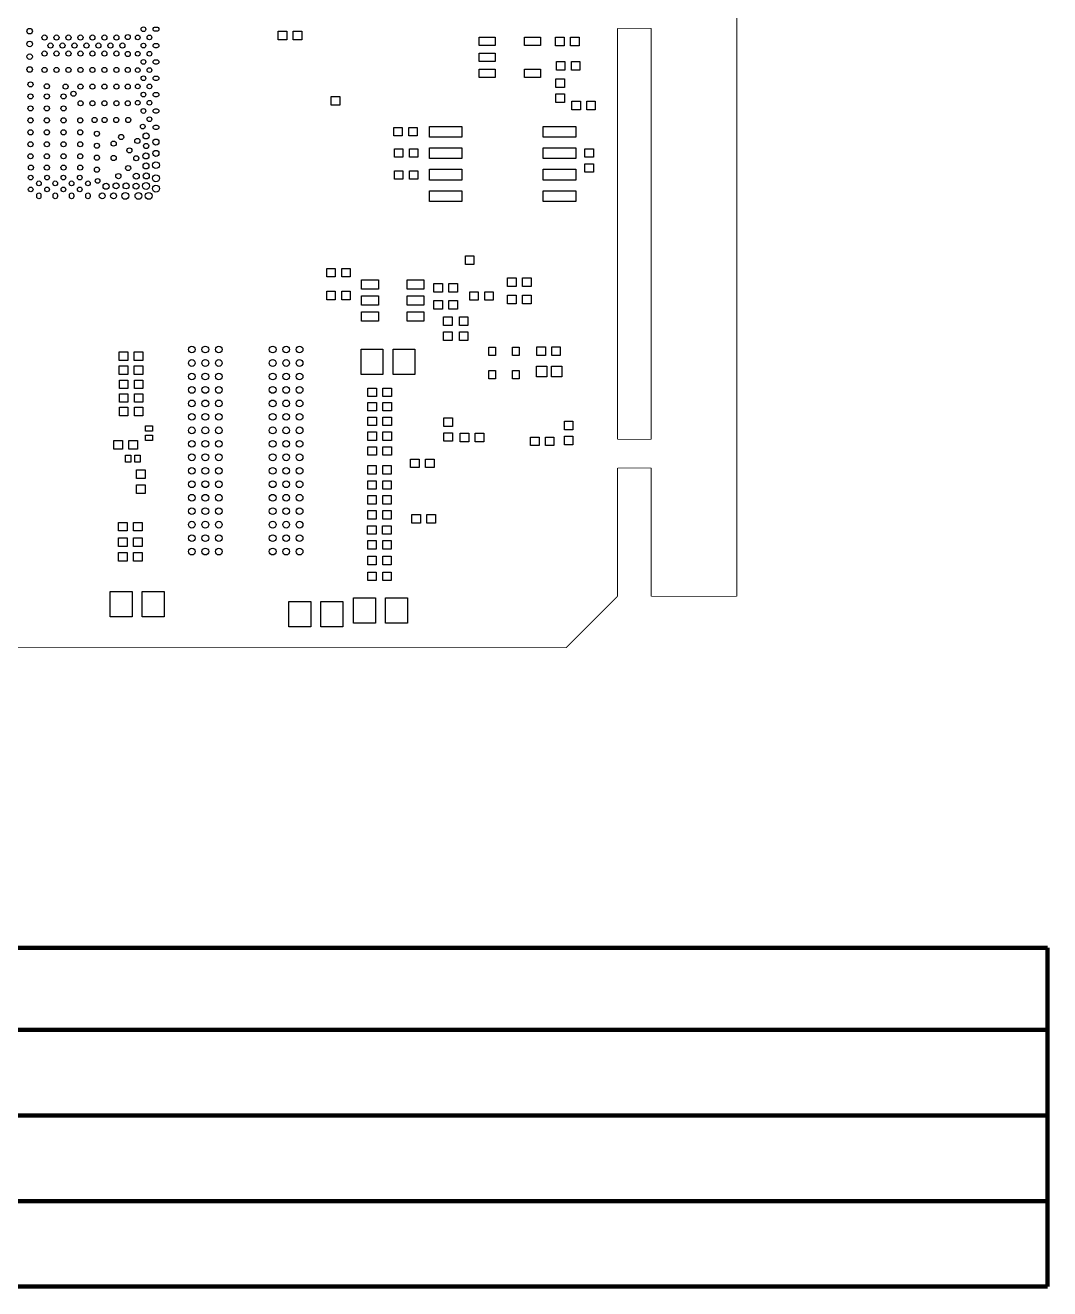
# Model space of a CAD drawing. Extents: x -29 to 115, y -38 to 102.
# Drawn here: x 53.7 to 114.6, y -38.1 to 37 of the extents above; entities that cross this region are included whole.
import ezdxf

# ---------------------------------------------------------------- set-up
doc = ezdxf.new("R2010")
doc.units = 0
for name, color, linetype in [('BG_OUTLINE', 254, 'CONTINUOUS'), ('DF_FILM_LABEL_OUTLINE', 85, 'CONTINUOUS'), ('PIN_PASTEMASK_TOP', 85, 'CONTINUOUS')]:
    doc.layers.add(name, color=color, linetype=linetype)

msp = doc.modelspace()

# ---------------------------------------------------------------- linework, layer by layer
at = {"layer": 'BG_OUTLINE', "const_width": 0.0508}
for points in [[(95.979996, 3.048), (95.979996, 98.552)], [(88.9, 12.3698), (88.9, 36.7792)], [(88.9, 36.7792), (90.899996, 36.7792)], [(90.899996, 12.3698), (90.899996, 36.7792)], [(88.9, 12.3698), (90.899996, 12.3698)], [(88.9, 10.668), (90.899996, 10.668)], [(88.9, 3.048), (88.9, 10.668)], [(90.899996, 3.048), (90.899996, 10.668)], [(88.9, 3.048), (85.852, 0)], [(90.899996, 3.048), (95.979996, 3.048)], [(3.048, 0), (85.852, 0)], [(3.048, -0.000406), (85.851187, -0.000406)]]:
    msp.add_lwpolyline(points, dxfattribs=at)
at = {"layer": 'DF_FILM_LABEL_OUTLINE', "const_width": 0.254}
for points in [[(-29.197605, -17.828463), (114.439395, -17.828463)], [(114.439395, -17.819319), (114.439395, -37.945263)], [(-29.197605, -22.705263), (114.426695, -22.705263)], [(-29.197605, -27.785263), (114.401295, -27.785263)], [(-29.197605, -32.865263), (114.439395, -32.865263)], [(114.439395, -32.865263), (114.439395, -32.827163)], [(114.439395, -37.945263), (-29.197605, -37.945263)]]:
    msp.add_lwpolyline(points, dxfattribs=at)
at = {"layer": 'PIN_PASTEMASK_TOP'}
for points in [[(61.443743, 36.854079), (61.532643, 36.854079, -1), (61.532643, 36.600079), (61.443743, 36.600079, -1)], [(61.443743, 35.882301), (61.532643, 35.882301, -1), (61.532643, 35.628301), (61.443743, 35.628301, -1)], [(61.443743, 34.910497), (61.532643, 34.910497, -1), (61.532643, 34.656497), (61.443743, 34.656497, -1)], [(61.443743, 33.938693), (61.532643, 33.938693, -1), (61.532643, 33.684693), (61.443743, 33.684693, -1)], [(61.443743, 32.966889), (61.532643, 32.966889, -1), (61.532643, 32.712889), (61.443743, 32.712889, -1)], [(61.443743, 31.995085), (61.532643, 31.995085, -1), (61.532643, 31.741085), (61.443743, 31.741085, -1)], [(61.443743, 31.023281), (61.532643, 31.023281, -1), (61.532643, 30.769281), (61.443743, 30.769281, -1)], [(54.40619, 26.784046), (54.40619, 26.872946, -1), (54.66019, 26.872946), (54.66019, 26.784046, -1)], [(55.377994, 26.784046), (55.377994, 26.872946, -1), (55.631994, 26.872946), (55.631994, 26.784046, -1)], [(56.349798, 26.784046), (56.349798, 26.872946, -1), (56.603798, 26.872946), (56.603798, 26.784046, -1)], [(57.321602, 26.784046), (57.321602, 26.872946, -1), (57.575602, 26.872946), (57.575602, 26.784046, -1)]]:
    msp.add_lwpolyline(points, format="xyb", close=True, dxfattribs=at)
for points in [[(69.253405, 36.092282), (68.745405, 36.092282), (68.745405, 36.600282), (69.253405, 36.600282)], [(70.142405, 36.092282), (69.634405, 36.092282), (69.634405, 36.600282), (70.142405, 36.600282)], [(80.673118, 35.748722), (80.673118, 36.248721), (81.623129, 36.248721), (81.623129, 35.748722)], [(83.373138, 35.748722), (83.373138, 36.248721), (84.323149, 36.248721), (84.323149, 35.748722)], [(85.732925, 35.745115), (85.224925, 35.745115), (85.224925, 36.253115), (85.732925, 36.253115)], [(86.621925, 35.745115), (86.113925, 35.745115), (86.113925, 36.253115), (86.621925, 36.253115)], [(80.673118, 34.798711), (80.673118, 35.29871), (81.623129, 35.29871), (81.623129, 34.798711)], [(85.775622, 34.297315), (85.267622, 34.297315), (85.267622, 34.805315), (85.775622, 34.805315)], [(86.664622, 34.297315), (86.156622, 34.297315), (86.156622, 34.805315), (86.664622, 34.805315)], [(80.673118, 33.8487), (80.673118, 34.348699), (81.623129, 34.348699), (81.623129, 33.8487)], [(83.373138, 33.8487), (83.373138, 34.348699), (84.323149, 34.348699), (84.323149, 33.8487)], [(85.235898, 33.260487), (85.235898, 33.768487), (85.743898, 33.768487), (85.743898, 33.260487)], [(71.901202, 32.216141), (71.901202, 32.724141), (72.409202, 32.724141), (72.409202, 32.216141)], [(85.235898, 32.371487), (85.235898, 32.879487), (85.743898, 32.879487), (85.743898, 32.371487)], [(86.182606, 32.445554), (86.690606, 32.445554), (86.690606, 31.937554), (86.182606, 31.937554)], [(87.071606, 32.445554), (87.579606, 32.445554), (87.579606, 31.937554), (87.071606, 31.937554)], [(75.607367, 30.893817), (76.115367, 30.893817), (76.115367, 30.385817), (75.607367, 30.385817)], [(76.496367, 30.893817), (77.004367, 30.893817), (77.004367, 30.385817), (76.496367, 30.385817)], [(77.731417, 30.308702), (77.731417, 30.943702), (79.661817, 30.943702), (79.661817, 30.308702)], [(84.487817, 30.308702), (84.487817, 30.943702), (86.418217, 30.943702), (86.418217, 30.308702)], [(76.154483, 29.119779), (75.646483, 29.119779), (75.646483, 29.627779), (76.154483, 29.627779)], [(77.043483, 29.119779), (76.535483, 29.119779), (76.535483, 29.627779), (77.043483, 29.627779)], [(77.731417, 29.038702), (77.731417, 29.673702), (79.661817, 29.673702), (79.661817, 29.038702)], [(84.487817, 29.038702), (84.487817, 29.673702), (86.418217, 29.673702), (86.418217, 29.038702)], [(86.963199, 29.12049), (86.963199, 29.62849), (87.471199, 29.62849), (87.471199, 29.12049)], [(86.963199, 28.23149), (86.963199, 28.73949), (87.471199, 28.73949), (87.471199, 28.23149)], [(76.154382, 27.814626), (75.646382, 27.814626), (75.646382, 28.322626), (76.154382, 28.322626)], [(77.043382, 27.814626), (76.535382, 27.814626), (76.535382, 28.322626), (77.043382, 28.322626)], [(77.731417, 27.768702), (77.731417, 28.403702), (79.661817, 28.403702), (79.661817, 27.768702)], [(84.487817, 27.768702), (84.487817, 28.403702), (86.418217, 28.403702), (86.418217, 27.768702)], [(77.731417, 26.498702), (77.731417, 27.133702), (79.661817, 27.133702), (79.661817, 26.498702)], [(84.487817, 26.498702), (84.487817, 27.133702), (86.418217, 27.133702), (86.418217, 26.498702)], [(79.865728, 22.753117), (79.865728, 23.261117), (80.373728, 23.261117), (80.373728, 22.753117)], [(71.628406, 22.520453), (72.136406, 22.520453), (72.136406, 22.012453), (71.628406, 22.012453)], [(72.517406, 22.520453), (73.025406, 22.520453), (73.025406, 22.012453), (72.517406, 22.012453)], [(74.703, 21.831706), (74.703, 21.281695), (73.703002, 21.281695), (73.703002, 21.831706)], [(77.40302, 21.831706), (77.40302, 21.281695), (76.403022, 21.281695), (76.403022, 21.831706)], [(82.876136, 21.442883), (82.368136, 21.442883), (82.368136, 21.950883), (82.876136, 21.950883)], [(83.765136, 21.442883), (83.257136, 21.442883), (83.257136, 21.950883), (83.765136, 21.950883)], [(71.63054, 21.16521), (72.13854, 21.16521), (72.13854, 20.65721), (71.63054, 20.65721)], [(72.51954, 21.16521), (73.02754, 21.16521), (73.02754, 20.65721), (72.51954, 20.65721)], [(77.999336, 21.626678), (78.507336, 21.626678), (78.507336, 21.118678), (77.999336, 21.118678)], [(78.888336, 21.626678), (79.396336, 21.626678), (79.396336, 21.118678), (78.888336, 21.118678)], [(80.629658, 20.624495), (80.121658, 20.624495), (80.121658, 21.132495), (80.629658, 21.132495)], [(81.518658, 20.624495), (81.010658, 20.624495), (81.010658, 21.132495), (81.518658, 21.132495)], [(74.703, 20.881696), (74.703, 20.331684), (73.703002, 20.331684), (73.703002, 20.881696)], [(77.40302, 20.881696), (77.40302, 20.331684), (76.403022, 20.331684), (76.403022, 20.881696)], [(77.995069, 20.606817), (78.503069, 20.606817), (78.503069, 20.098817), (77.995069, 20.098817)], [(78.884069, 20.606817), (79.392069, 20.606817), (79.392069, 20.098817), (78.884069, 20.098817)], [(82.877254, 20.419568), (82.369254, 20.419568), (82.369254, 20.927568), (82.877254, 20.927568)], [(83.766254, 20.419568), (83.258254, 20.419568), (83.258254, 20.927568), (83.766254, 20.927568)], [(74.703, 19.931685), (74.703, 19.381673), (73.703002, 19.381673), (73.703002, 19.931685)], [(77.40302, 19.931685), (77.40302, 19.381673), (76.403022, 19.381673), (76.403022, 19.931685)], [(79.075178, 19.638772), (79.075178, 19.130772), (78.567178, 19.130772), (78.567178, 19.638772)], [(80.012845, 19.638772), (80.012845, 19.130772), (79.504845, 19.130772), (79.504845, 19.638772)], [(79.075178, 18.749772), (79.075178, 18.241772), (78.567178, 18.241772), (78.567178, 18.749772)], [(80.012845, 18.749772), (80.012845, 18.241772), (79.504845, 18.241772), (79.504845, 18.749772)], [(59.30359, 17.568596), (59.81159, 17.568596), (59.81159, 17.060596), (59.30359, 17.060596)], [(60.19259, 17.568596), (60.70059, 17.568596), (60.70059, 17.060596), (60.19259, 17.060596)], [(74.965585, 17.727092), (74.965585, 16.228492), (73.670185, 16.228492), (73.670185, 17.727092)], [(76.865607, 17.727092), (76.865607, 16.228492), (75.570207, 16.228492), (75.570207, 17.727092)], [(81.661305, 17.842294), (81.661305, 17.342295), (81.261306, 17.342295), (81.261306, 17.842294)], [(83.061302, 17.842294), (83.061302, 17.342295), (82.661303, 17.342295), (82.661303, 17.842294)], [(84.103972, 17.853762), (84.611972, 17.853762), (84.611972, 17.345762), (84.103972, 17.345762)], [(84.992972, 17.853762), (85.500972, 17.853762), (85.500972, 17.345762), (84.992972, 17.345762)], [(59.30359, 16.737508), (59.81159, 16.737508), (59.81159, 16.229508), (59.30359, 16.229508)], [(60.19259, 16.737508), (60.70059, 16.737508), (60.70059, 16.229508), (60.19259, 16.229508)], [(84.698586, 16.709568), (84.698586, 16.089757), (84.078775, 16.089757), (84.078775, 16.709568)], [(85.597797, 16.709568), (85.597797, 16.089757), (84.977986, 16.089757), (84.977986, 16.709568)], [(59.317509, 15.892399), (59.825509, 15.892399), (59.825509, 15.384399), (59.317509, 15.384399)], [(60.206509, 15.892399), (60.714509, 15.892399), (60.714509, 15.384399), (60.206509, 15.384399)], [(81.652643, 16.466985), (81.652643, 15.966986), (81.252644, 15.966986), (81.252644, 16.466985)], [(83.052641, 16.466985), (83.052641, 15.966986), (82.652641, 15.966986), (82.652641, 16.466985)], [(59.317509, 15.0749), (59.825509, 15.0749), (59.825509, 14.5669), (59.317509, 14.5669)], [(60.206509, 15.0749), (60.714509, 15.0749), (60.714509, 14.5669), (60.206509, 14.5669)], [(74.584916, 14.903983), (74.076916, 14.903983), (74.076916, 15.411983), (74.584916, 15.411983)], [(75.473916, 14.903983), (74.965916, 14.903983), (74.965916, 15.411983), (75.473916, 15.411983)], [(59.317509, 14.271396), (59.825509, 14.271396), (59.825509, 13.763396), (59.317509, 13.763396)], [(60.206509, 14.271396), (60.714509, 14.271396), (60.714509, 13.763396), (60.206509, 13.763396)], [(74.584916, 14.053591), (74.076916, 14.053591), (74.076916, 14.561591), (74.584916, 14.561591)], [(75.473916, 14.053591), (74.965916, 14.053591), (74.965916, 14.561591), (75.473916, 14.561591)], [(74.584916, 13.183489), (74.076916, 13.183489), (74.076916, 13.691489), (74.584916, 13.691489)], [(75.473916, 13.183489), (74.965916, 13.183489), (74.965916, 13.691489), (75.473916, 13.691489)], [(79.089504, 13.64803), (79.089504, 13.14003), (78.581504, 13.14003), (78.581504, 13.64803)], [(60.858705, 13.167589), (61.290505, 13.167589), (61.290505, 12.862789), (60.858705, 12.862789)], [(74.584916, 12.307291), (74.076916, 12.307291), (74.076916, 12.815291), (74.584916, 12.815291)], [(75.473916, 12.307291), (74.965916, 12.307291), (74.965916, 12.815291), (75.473916, 12.815291)], [(79.089504, 12.75903), (79.089504, 12.25103), (78.581504, 12.25103), (78.581504, 12.75903)], [(85.743694, 12.932156), (85.743694, 13.440156), (86.251694, 13.440156), (86.251694, 12.932156)], [(59.493506, 11.789461), (58.985506, 11.789461), (58.985506, 12.297461), (59.493506, 12.297461)], [(60.382506, 11.789461), (59.874506, 11.789461), (59.874506, 12.297461), (60.382506, 12.297461)], [(60.858705, 12.612802), (61.290505, 12.612802), (61.290505, 12.308002), (60.858705, 12.308002)], [(80.067709, 12.219127), (79.559709, 12.219127), (79.559709, 12.727127), (80.067709, 12.727127)], [(80.956709, 12.219127), (80.448709, 12.219127), (80.448709, 12.727127), (80.956709, 12.727127)], [(83.728357, 12.506249), (84.236357, 12.506249), (84.236357, 11.998249), (83.728357, 11.998249)], [(84.617357, 12.506249), (85.125357, 12.506249), (85.125357, 11.998249), (84.617357, 11.998249)], [(85.743694, 12.043156), (85.743694, 12.551156), (86.251694, 12.551156), (86.251694, 12.043156)], [(59.990914, 11.436909), (59.990914, 11.005109), (59.686114, 11.005109), (59.686114, 11.436909)], [(60.545701, 11.436909), (60.545701, 11.005109), (60.240901, 11.005109), (60.240901, 11.436909)], [(74.584916, 11.426088), (74.076916, 11.426088), (74.076916, 11.934088), (74.584916, 11.934088)], [(75.473916, 11.426088), (74.965916, 11.426088), (74.965916, 11.934088), (75.473916, 11.934088)], [(60.331909, 10.043465), (60.331909, 10.551465), (60.839909, 10.551465), (60.839909, 10.043465)], [(74.571809, 10.305009), (74.063809, 10.305009), (74.063809, 10.813009), (74.571809, 10.813009)], [(75.460809, 10.305009), (74.952809, 10.305009), (74.952809, 10.813009), (75.460809, 10.813009)], [(77.117042, 10.690657), (76.609042, 10.690657), (76.609042, 11.198657), (77.117042, 11.198657)], [(78.006042, 10.690657), (77.498042, 10.690657), (77.498042, 11.198657), (78.006042, 11.198657)], [(74.571809, 9.402293), (74.063809, 9.402293), (74.063809, 9.910293), (74.571809, 9.910293)], [(75.460809, 9.402293), (74.952809, 9.402293), (74.952809, 9.910293), (75.460809, 9.910293)], [(60.331909, 9.154465), (60.331909, 9.662465), (60.839909, 9.662465), (60.839909, 9.154465)], [(74.571809, 8.525002), (74.063809, 8.525002), (74.063809, 9.033002), (74.571809, 9.033002)], [(75.460809, 8.525002), (74.952809, 8.525002), (74.952809, 9.033002), (75.460809, 9.033002)], [(74.571809, 7.633792), (74.063809, 7.633792), (74.063809, 8.141792), (74.571809, 8.141792)], [(75.460809, 7.633792), (74.952809, 7.633792), (74.952809, 8.141792), (75.460809, 8.141792)], [(76.687578, 7.902143), (77.195578, 7.902143), (77.195578, 7.394143), (76.687578, 7.394143)], [(77.576578, 7.902143), (78.084578, 7.902143), (78.084578, 7.394143), (77.576578, 7.394143)], [(59.268893, 7.435494), (59.776893, 7.435494), (59.776893, 6.927494), (59.268893, 6.927494)], [(60.157893, 7.435494), (60.665893, 7.435494), (60.665893, 6.927494), (60.157893, 6.927494)], [(74.060101, 7.241438), (74.568101, 7.241438), (74.568101, 6.733438), (74.060101, 6.733438)], [(74.949101, 7.241438), (75.457101, 7.241438), (75.457101, 6.733438), (74.949101, 6.733438)], [(59.268893, 6.515887), (59.776893, 6.515887), (59.776893, 6.007887), (59.268893, 6.007887)], [(60.157893, 6.515887), (60.665893, 6.515887), (60.665893, 6.007887), (60.157893, 6.007887)], [(74.571809, 5.844591), (74.063809, 5.844591), (74.063809, 6.352591), (74.571809, 6.352591)], [(75.460809, 5.844591), (74.952809, 5.844591), (74.952809, 6.352591), (75.460809, 6.352591)], [(59.268893, 5.648909), (59.776893, 5.648909), (59.776893, 5.140909), (59.268893, 5.140909)], [(60.157893, 5.648909), (60.665893, 5.648909), (60.665893, 5.140909), (60.157893, 5.140909)], [(74.571809, 4.918812), (74.063809, 4.918812), (74.063809, 5.426812), (74.571809, 5.426812)], [(75.460809, 4.918812), (74.952809, 4.918812), (74.952809, 5.426812), (75.460809, 5.426812)], [(74.571809, 3.976802), (74.063809, 3.976802), (74.063809, 4.484802), (74.571809, 4.484802)], [(75.460809, 3.976802), (74.952809, 3.976802), (74.952809, 4.484802), (75.460809, 4.484802)], [(58.775194, 1.831289), (58.775194, 3.329889), (60.070594, 3.329889), (60.070594, 1.831289)], [(60.675215, 1.831289), (60.675215, 3.329889), (61.970615, 3.329889), (61.970615, 1.831289)], [(69.385637, 1.244092), (69.385637, 2.742692), (70.681037, 2.742692), (70.681037, 1.244092)], [(71.285659, 1.244092), (71.285659, 2.742692), (72.581059, 2.742692), (72.581059, 1.244092)], [(74.519688, 2.949905), (74.519688, 1.451305), (73.224288, 1.451305), (73.224288, 2.949905)], [(76.41971, 2.949905), (76.41971, 1.451305), (75.12431, 1.451305), (75.12431, 2.949905)]]:
    msp.add_lwpolyline(points, close=True, dxfattribs=at)
for centre, radius in [((53.988106, 36.60968), 0.1651), ((60.744786, 36.727079), 0.1397), ((53.988106, 35.85149), 0.1651), ((54.870299, 36.230281), 0.1524), ((55.581499, 36.230281), 0.1524), ((56.292699, 36.230281), 0.1524), ((57.003899, 36.230281), 0.1524), ((57.715099, 36.230281), 0.1524), ((58.426299, 36.230281), 0.1524), ((59.137499, 36.230281), 0.1524), ((59.810802, 36.256392), 0.1524), ((60.404197, 36.241203), 0.1397), ((61.103205, 36.241203), 0.1397), ((54.870299, 35.280295), 0.1524), ((55.225899, 35.755301), 0.1524), ((55.581499, 35.280295), 0.1524), ((55.937099, 35.755301), 0.1524), ((56.292699, 35.280295), 0.1524), ((56.648299, 35.755301), 0.1524), ((57.003899, 35.280295), 0.1524), ((57.359499, 35.755301), 0.1524), ((57.715099, 35.280295), 0.1524), ((58.070699, 35.755301), 0.1524), ((58.426299, 35.280295), 0.1524), ((58.781899, 35.755301), 0.1524), ((59.137499, 35.280295), 0.1524), ((59.493099, 35.755301), 0.1524), ((59.810802, 35.254082), 0.1524), ((60.404197, 35.269399), 0.1397), ((60.744786, 35.755301), 0.1397), ((61.103205, 35.269399), 0.1397), ((53.988106, 35.093402), 0.1651), ((60.744786, 34.783497), 0.1397), ((53.988106, 34.335187), 0.1651), ((54.870299, 34.306993), 0.1524), ((55.581499, 34.306993), 0.1524), ((56.292699, 34.306993), 0.1524), ((57.003899, 34.306993), 0.1524), ((57.715099, 34.306993), 0.1524), ((58.426299, 34.306993), 0.1524), ((59.137499, 34.306993), 0.1524), ((59.810802, 34.306993), 0.1524), ((60.404197, 34.297595), 0.1397), ((60.744786, 33.811693), 0.1397), ((61.103205, 34.297595), 0.1397), ((54.036392, 33.44639), 0.1524), ((55.009694, 33.337703), 0.1524), ((56.120208, 33.316393), 0.1524), ((56.589092, 32.891882), 0.1524), ((57.003899, 33.316393), 0.1524), ((57.715099, 33.316393), 0.1524), ((58.426299, 33.316393), 0.1524), ((59.137499, 33.316393), 0.1524), ((59.810802, 33.316393), 0.1524), ((60.404197, 33.325791), 0.1397), ((61.103205, 33.325791), 0.1397), ((54.036392, 32.73519), 0.1524), ((55.009694, 32.73519), 0.1524), ((56.000294, 32.73519), 0.1524), ((57.013805, 32.325793), 0.1524), ((57.715099, 32.325793), 0.1524), ((58.426299, 32.325793), 0.1524), ((59.137499, 32.325793), 0.1524), ((59.811285, 32.325793), 0.1524), ((60.404197, 32.353987), 0.1397), ((60.744786, 32.839889), 0.1397), ((61.103205, 32.353987), 0.1397), ((54.036392, 32.02399), 0.1524), ((55.009694, 32.02399), 0.1524), ((56.000294, 32.02399), 0.1524), ((60.744786, 31.868085), 0.1397), ((61.103205, 31.382183), 0.1397), ((54.036392, 31.31279), 0.1524), ((55.009694, 31.31279), 0.1524), ((56.000294, 31.31279), 0.1524), ((56.990894, 31.31279), 0.1524), ((57.844588, 31.335193), 0.1524), ((58.437983, 31.335193), 0.1524), ((59.131403, 31.335193), 0.1524), ((59.842603, 31.335193), 0.1524), ((60.702393, 30.94449), 0.1397), ((54.036392, 30.60159), 0.1524), ((54.036392, 29.89039), 0.1524), ((55.009694, 30.60159), 0.1524), ((55.009694, 29.89039), 0.1524), ((56.000294, 30.60159), 0.1524), ((56.000294, 29.89039), 0.1524), ((56.990894, 30.60159), 0.1524), ((56.990894, 29.89039), 0.1524), ((57.981494, 30.518303), 0.1524), ((58.975904, 29.930293), 0.1524), ((59.421192, 30.322495), 0.1524), ((60.383293, 30.089297), 0.1524), ((60.898507, 30.384191), 0.1778), ((61.488193, 30.021987), 0.1778), ((54.036392, 29.17919), 0.1524), ((55.009694, 29.17919), 0.1524), ((56.000294, 29.17919), 0.1524), ((56.990894, 29.17919), 0.1524), ((57.981494, 29.807103), 0.1524), ((59.912707, 29.529684), 0.1524), ((60.8949, 29.197503), 0.1778), ((60.90379, 29.790898), 0.1524), ((61.488193, 29.348887), 0.1778), ((54.062605, 28.505887), 0.1524), ((55.009694, 28.505887), 0.1524), ((56.000294, 28.505887), 0.1524), ((56.990894, 28.505379), 0.1524), ((57.981494, 29.095903), 0.1524), ((57.981494, 28.384703), 0.1524), ((58.975904, 29.077387), 0.1524), ((59.83699, 28.479699), 0.1524), ((60.317101, 29.062604), 0.1524), ((60.896703, 28.604185), 0.1778), ((61.488193, 28.650387), 0.2032), ((54.047288, 27.912492), 0.1397), ((55.019092, 27.912492), 0.1397), ((55.990896, 27.912492), 0.1397), ((56.9627, 27.912492), 0.1397), ((58.025005, 27.713584), 0.1397), ((59.254085, 27.999588), 0.1524), ((60.318599, 27.99809), 0.1778), ((60.911892, 28.01079), 0.1778), ((61.488193, 27.869286), 0.2032), ((54.047288, 27.213484), 0.1397), ((54.53319, 27.571903), 0.1397), ((55.019092, 27.213484), 0.1397), ((55.504994, 27.571903), 0.1397), ((55.990896, 27.213484), 0.1397), ((56.476798, 27.571903), 0.1397), ((56.9627, 27.213484), 0.1397), ((57.448602, 27.571903), 0.1397), ((58.526401, 27.396084), 0.1778), ((59.119186, 27.421789), 0.1778), ((59.666302, 26.828496), 0.2032), ((59.712504, 27.419986), 0.1778), ((60.305899, 27.404797), 0.1778), ((60.447403, 26.828496), 0.2032), ((60.899192, 27.417497), 0.2032), ((61.057003, 26.828496), 0.2032), ((61.488193, 27.259686), 0.2032), ((58.294702, 26.828496), 0.1778), ((58.967802, 26.828496), 0.1778), ((63.619101, 17.702479), 0.2), ((64.419099, 17.702479), 0.2), ((65.219097, 17.702479), 0.2), ((68.419091, 17.702479), 0.2), ((69.219089, 17.702479), 0.2), ((70.019088, 17.702479), 0.2), ((63.619101, 16.902481), 0.2), ((64.419099, 16.902481), 0.2), ((65.219097, 16.902481), 0.2), ((68.419091, 16.902481), 0.2), ((69.219089, 16.902481), 0.2), ((70.019088, 16.902481), 0.2), ((63.619101, 16.102482), 0.2), ((64.419099, 16.102482), 0.2), ((65.219097, 16.102482), 0.2), ((68.419091, 16.102482), 0.2), ((69.219089, 16.102482), 0.2), ((70.019088, 16.102482), 0.2), ((63.619101, 15.302484), 0.2), ((64.419099, 15.302484), 0.2), ((65.219097, 15.302484), 0.2), ((68.419091, 15.302484), 0.2), ((69.219089, 15.302484), 0.2), ((70.019088, 15.302484), 0.2), ((63.619101, 14.502486), 0.2), ((64.419099, 14.502486), 0.2), ((65.219097, 14.502486), 0.2), ((68.419091, 14.502486), 0.2), ((69.219089, 14.502486), 0.2), ((70.019088, 14.502486), 0.2), ((63.619101, 13.702487), 0.2), ((64.419099, 13.702487), 0.2), ((65.219097, 13.702487), 0.2), ((68.419091, 13.702487), 0.2), ((69.219089, 13.702487), 0.2), ((70.019088, 13.702487), 0.2), ((63.619101, 12.902489), 0.2), ((64.419099, 12.902489), 0.2), ((65.219097, 12.902489), 0.2), ((68.419091, 12.902489), 0.2), ((69.219089, 12.902489), 0.2), ((70.019088, 12.902489), 0.2), ((63.619101, 12.10249), 0.2), ((64.419099, 12.10249), 0.2), ((65.219097, 12.10249), 0.2), ((68.419091, 12.10249), 0.2), ((69.219089, 12.10249), 0.2), ((70.019088, 12.10249), 0.2), ((63.619101, 11.302492), 0.2), ((64.419099, 11.302492), 0.2), ((65.219097, 11.302492), 0.2), ((68.419091, 11.302492), 0.2), ((69.219089, 11.302492), 0.2), ((70.019088, 11.302492), 0.2), ((63.619101, 10.502494), 0.2), ((64.419099, 10.502494), 0.2), ((65.219097, 10.502494), 0.2), ((68.419091, 10.502494), 0.2), ((69.219089, 10.502494), 0.2), ((70.019088, 10.502494), 0.2), ((63.619101, 9.702495), 0.2), ((64.419099, 9.702495), 0.2), ((65.219097, 9.702495), 0.2), ((68.419091, 9.702495), 0.2), ((69.219089, 9.702495), 0.2), ((70.019088, 9.702495), 0.2), ((63.619101, 8.902497), 0.2), ((64.419099, 8.902497), 0.2), ((65.219097, 8.902497), 0.2), ((68.419091, 8.902497), 0.2), ((69.219089, 8.902497), 0.2), ((70.019088, 8.902497), 0.2), ((63.619101, 8.102498), 0.2), ((64.419099, 8.102498), 0.2), ((65.219097, 8.102498), 0.2), ((68.419091, 8.102498), 0.2), ((69.219089, 8.102498), 0.2), ((70.019088, 8.102498), 0.2), ((63.619101, 7.3025), 0.2), ((64.419099, 7.3025), 0.2), ((65.219097, 7.3025), 0.2), ((68.419091, 7.3025), 0.2), ((69.219089, 7.3025), 0.2), ((70.019088, 7.3025), 0.2), ((63.619101, 6.502502), 0.2), ((64.419099, 6.502502), 0.2), ((65.219097, 6.502502), 0.2), ((68.419091, 6.502502), 0.2), ((69.219089, 6.502502), 0.2), ((70.019088, 6.502502), 0.2), ((63.619101, 5.702503), 0.2), ((64.419099, 5.702503), 0.2), ((65.219097, 5.702503), 0.2), ((68.419091, 5.702503), 0.2), ((69.219089, 5.702503), 0.2), ((70.019088, 5.702503), 0.2)]:
    msp.add_circle(centre, radius, dxfattribs=at)

doc.saveas('drawing.dxf')
